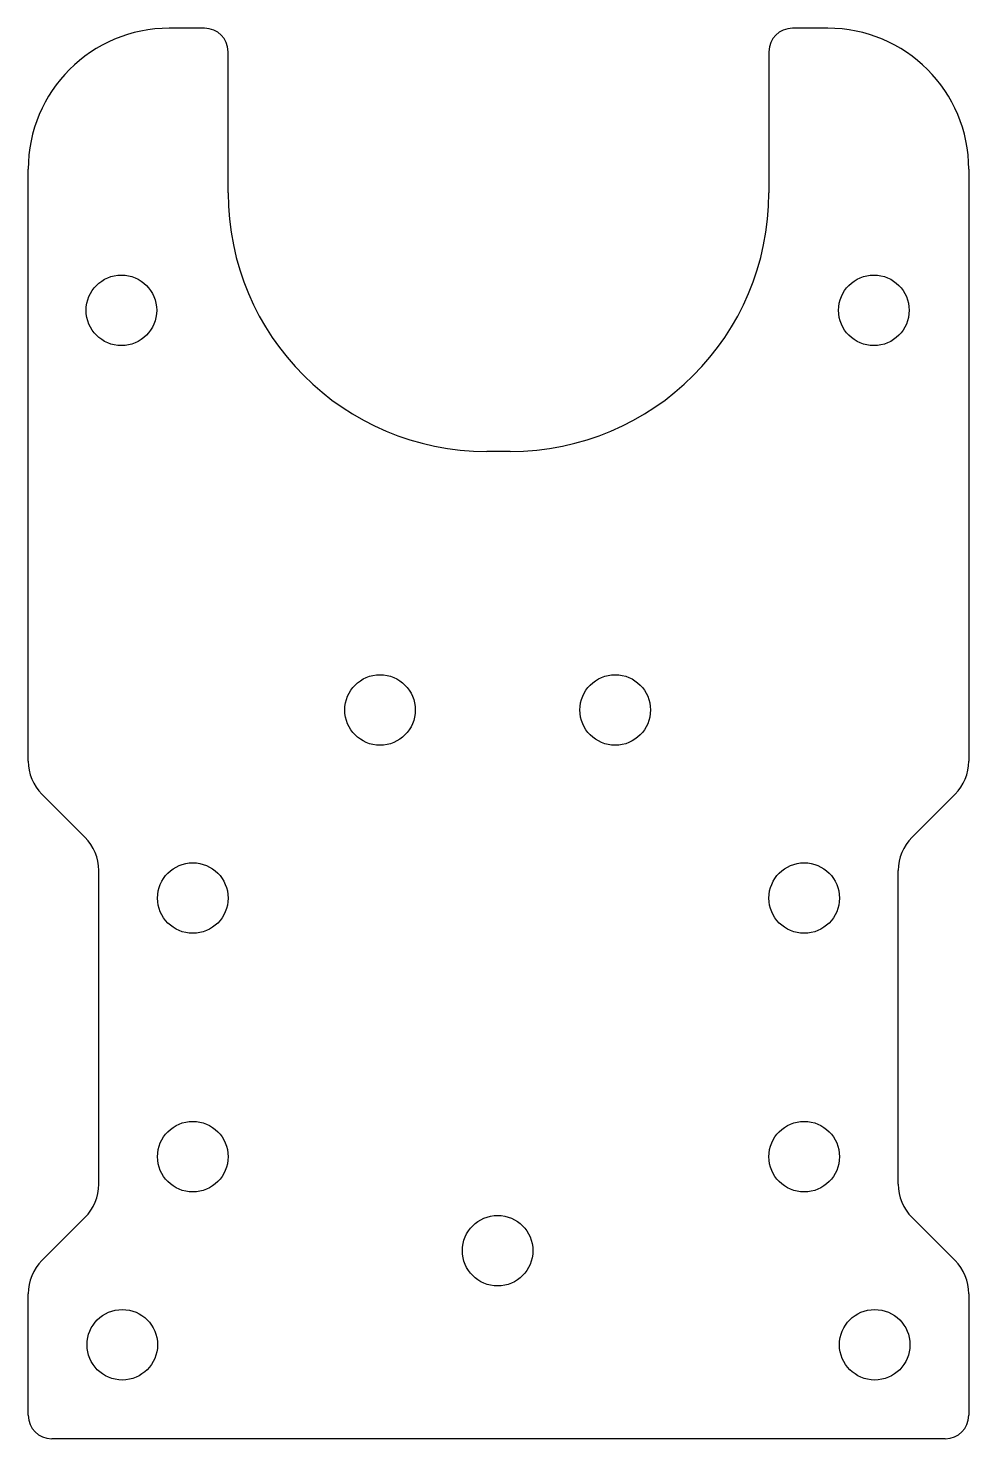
# Model space of a CAD drawing. Extents: x -20 to 20, y -13 to 47.
import ezdxf

# ---------------------------------------------------------------- set-up
doc = ezdxf.new("R2010")
doc.units = 0
doc.layers.add('Pocket030_cs', color=7, linetype='CONTINUOUS')

msp = doc.modelspace()

# ---------------------------------------------------------------- linework, layer by layer
at = {"layer": 'Pocket030_cs'}
for p, q in [((-12.463, 47, 0.75), (-13.963, 47, 0.75)), ((14.037, 47, 0.75), (12.537, 47, 0.75)), ((-11.463, 40, 0.75), (-11.463, 46, 0.75)), ((11.537, 46, 0.75), (11.537, 40, 0.75)), ((-19.963, 15.8284, 0.75), (-19.963, 41, 0.75)), ((20.037, 41, 0.75), (20.037, 15.8284, 0.75)), ((0.536962, 29, 0.75), (-0.463038, 29, 0.75)), ((-17.5488, 12.5858, 0.75), (-19.3773, 14.4142, 0.75)), ((17.6227, 12.5858, 0.75), (19.4512, 14.4142, 0.75)), ((-16.963, -2.17157, 0.75), (-16.963, 11.1716, 0.75)), ((17.037, -2.17157, 0.75), (17.037, 11.1716, 0.75)), ((-19.3773, -5.41421, 0.75), (-17.5488, -3.58579, 0.75)), ((19.4512, -5.41421, 0.75), (17.6227, -3.58579, 0.75)), ((-19.963, -12, 0.75), (-19.963, -6.82843, 0.75)), ((20.037, -6.82843, 0.75), (20.037, -12, 0.75)), ((19.037, -13, 0.75), (-18.963, -13, 0.75))]:
    msp.add_line(p, q, dxfattribs=at)
for centre in [(-16, 35), (16, 35), (-5, 18), (5, 18), (-12.963, 10), (13.037, 10), (-12.963, -1), (13.037, -1), (0, -5), (-15.963, -9), (16.037, -9)]:
    msp.add_circle(centre, 1.5, dxfattribs=at)
for centre, radius, start, end in [((-13.963, 41, 0.75), 6, 90, 180), ((-12.463, 46, 0.75), 1, 0, 90), ((12.537, 46, 0.75), 1, 90, 180), ((14.037, 41, 0.75), 6, 0, 90), ((-0.463038, 40, 0.75), 11, 180, -90), ((0.536962, 40, 0.75), 11, -90, 0), ((-17.963, 15.8284, 0.75), 2, 180, -135), ((18.037, 15.8284, 0.75), 2, -45, 0), ((-18.963, 11.1716, 0.75), 2, 0, 45), ((19.037, 11.1716, 0.75), 2, 135, -180), ((-18.963, -2.17157, 0.75), 2, -45, 0), ((19.037, -2.17157, 0.75), 2, -180, -135), ((-17.963, -6.82843, 0.75), 2, 135, -180), ((18.037, -6.82843, 0.75), 2, 0, 45), ((-18.963, -12, 0.75), 1, 180, -90), ((19.037, -12, 0.75), 1, -90, 0)]:
    msp.add_arc(centre, radius, start, end, dxfattribs=at)

doc.saveas('drawing.dxf')
